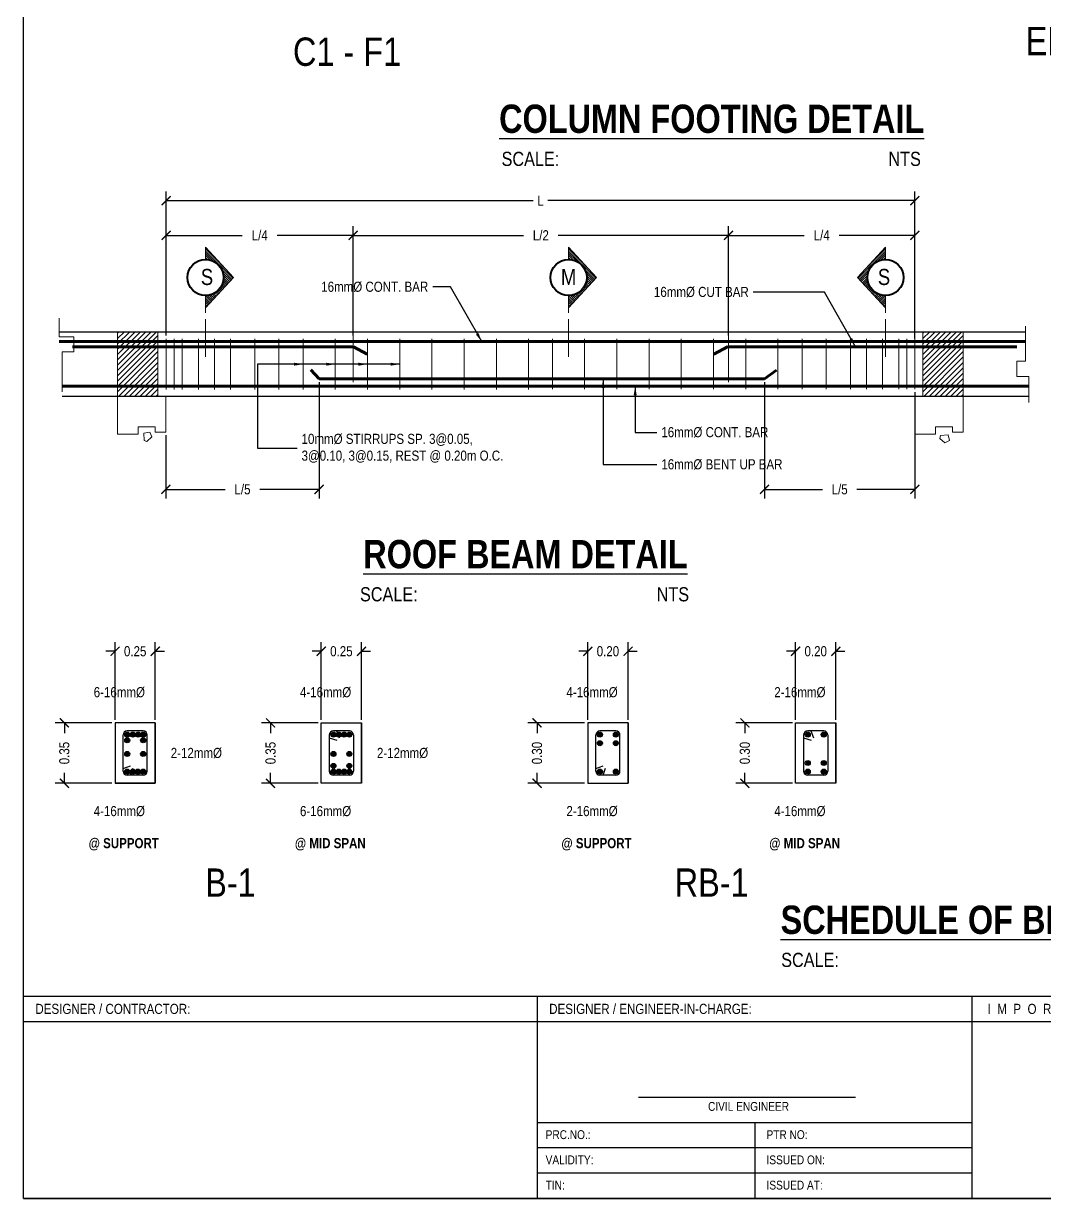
# Model space of a CAD drawing. Header units: inches. Extents: x 7263 to 7501, y 1317 to 1521.
# Drawn here: x 7343.21 to 7363.5, y 1421.63 to 1444.97 of the extents above; entities that cross this region are included whole.
import ezdxf

# ---------------------------------------------------------------- set-up
doc = ezdxf.new("R2010")
doc.units = ezdxf.units.IN
doc.header["$MEASUREMENT"] = 0
doc.linetypes.add('CENTER2', pattern=[1.125, 0.75, -0.125, 0.125, -0.125])
for name, color, linetype, lineweight in [('.13', 251, 'Continuous', 13), ('.15', 250, 'Continuous', 15), ('.18', 250, 'Continuous', 18), ('.25', 250, 'Continuous', 25), ('0.05', 250, 'Continuous', 5), ('0.13', 251, 'Continuous', 13), ('0.15', 251, 'Continuous', 15), ('0.25', 250, 'Continuous', 25), ('0.40', 250, 'Continuous', 40), ('dimline', 253, 'Continuous', 5), ('Mtext', 251, 'Continuous', 15)]:
    doc.layers.add(name, color=color, linetype=linetype, lineweight=lineweight)
for name, color, linetype in [('Layer1', 1, 'Continuous'), ('Layer2', 2, 'Continuous'), ('Layer3', 3, 'Continuous'), ('Layer6', 6, 'Continuous'), ('text', 7, 'Continuous')]:
    doc.layers.add(name, color=color, linetype=linetype)
doc.styles.get("Standard").update_dxf_attribs({"font": ''})
doc.styles.get('Standard').set_extended_font_data('Tw Cen MT Condensed')
doc.dimstyles.get("Standard").update_dxf_attribs({"dimtxt": 0.2, "dimasz": 0.18, "dimexe": 0.18, "dimexo": 0.0625, "dimgap": 0.09, "dimtad": 0, "dimzin": 0, "dimdsep": 46, "dimtxsty": 'Standard', "dimblk": 'ARCHTICK', "dimcen": 0.09, "dimclrd": 8, "dimclre": 8, "dimclrt": 2, "dimadec": 0, "dimazin": 0, "dimtfac": 1, "dimtofl": 0, "dimtmove": 0, "dimatfit": 3, "dimfxl": 1, "dimtolj": 1, "dimtzin": 0, "dimarcsym": 0})

# ---------------------------------------------------------------- blocks, each defined once
blk = doc.blocks.new('_ArchTick')
at = {"color": 0, "linetype": 'ByBlock', "const_width": 0.15}
blk.add_lwpolyline([(-0.5, -0.5), (0.5, 0.5)], dxfattribs=at)
blk = doc.blocks.new('*D96')
at = {"layer": 'Defpoints', "color": 0, "transparency": 16777216}
for p in [(7360.921, 1441.448), (7346.047, 1438.703), (7360.921, 1438.647)]:
    blk.add_point(p, dxfattribs=at)
at = {"layer": 'Layer6', "color": 8, "lineweight": -2, "transparency": 16777216}
for p, q in [((7346.047, 1438.766), (7346.047, 1441.628)), ((7360.921, 1438.71), (7360.921, 1441.628)), ((7346.047, 1441.448), (7353.337, 1441.448)), ((7360.921, 1441.448), (7353.631, 1441.448))]:
    blk.add_line(p, q, dxfattribs=at)
at = {"layer": 'Layer6', "color": 8, "lineweight": -2, "transparency": 16777216, "xscale": 0.18, "yscale": 0.18, "zscale": 0.18, "rotation": 180}
blk.add_blockref('_ArchTick', (7346.047, 1441.448), dxfattribs=at)
at = {"layer": 'Layer6', "color": 8, "lineweight": -2, "transparency": 16777216, "xscale": 0.18, "yscale": 0.18, "zscale": 0.18}
blk.add_blockref('_ArchTick', (7360.921, 1441.448), dxfattribs=at)
at = {"layer": 'Layer6', "color": 2, "transparency": 16777216, "insert": (7353.484, 1441.448), "char_height": 0.2, "attachment_point": 5}
blk.add_mtext('\\A1;L', dxfattribs=at)
blk = doc.blocks.new('*D97')
at = {"layer": 'Defpoints', "color": 0, "transparency": 16777216}
for p in [(7349.762, 1440.758), (7346.047, 1438.703), (7349.762, 1438.703)]:
    blk.add_point(p, dxfattribs=at)
at = {"layer": 'Layer6', "color": 8, "lineweight": -2, "transparency": 16777216}
for p, q in [((7346.047, 1438.766), (7346.047, 1440.938)), ((7349.762, 1438.766), (7349.762, 1440.938)), ((7346.047, 1440.758), (7347.557, 1440.758)), ((7349.762, 1440.758), (7348.252, 1440.758))]:
    blk.add_line(p, q, dxfattribs=at)
at = {"layer": 'Layer6', "color": 8, "lineweight": -2, "transparency": 16777216, "xscale": 0.18, "yscale": 0.18, "zscale": 0.18, "rotation": 180}
blk.add_blockref('_ArchTick', (7346.047, 1440.758), dxfattribs=at)
at = {"layer": 'Layer6', "color": 8, "lineweight": -2, "transparency": 16777216, "xscale": 0.18, "yscale": 0.18, "zscale": 0.18}
blk.add_blockref('_ArchTick', (7349.762, 1440.758), dxfattribs=at)
at = {"layer": 'Layer6', "color": 2, "transparency": 16777216, "insert": (7347.905, 1440.758), "char_height": 0.2, "attachment_point": 5}
blk.add_mtext('\\A1;L/4', dxfattribs=at)
blk = doc.blocks.new('*D98')
at = {"layer": 'Defpoints', "color": 0, "transparency": 16777216}
for p in [(7357.22, 1440.758), (7349.762, 1438.703), (7357.22, 1438.703)]:
    blk.add_point(p, dxfattribs=at)
at = {"layer": 'Layer6', "color": 8, "lineweight": -2, "transparency": 16777216}
for p, q in [((7349.762, 1438.766), (7349.762, 1440.938)), ((7357.22, 1438.766), (7357.22, 1440.938)), ((7349.762, 1440.758), (7353.149, 1440.758)), ((7357.22, 1440.758), (7353.833, 1440.758))]:
    blk.add_line(p, q, dxfattribs=at)
at = {"layer": 'Layer6', "color": 8, "lineweight": -2, "transparency": 16777216, "xscale": 0.18, "yscale": 0.18, "zscale": 0.18, "rotation": 180}
blk.add_blockref('_ArchTick', (7349.762, 1440.758), dxfattribs=at)
at = {"layer": 'Layer6', "color": 8, "lineweight": -2, "transparency": 16777216, "xscale": 0.18, "yscale": 0.18, "zscale": 0.18}
blk.add_blockref('_ArchTick', (7357.22, 1440.758), dxfattribs=at)
at = {"layer": 'Layer6', "color": 2, "transparency": 16777216, "insert": (7353.491, 1440.758), "char_height": 0.2, "attachment_point": 5}
blk.add_mtext('\\A1;L/2', dxfattribs=at)
blk = doc.blocks.new('*D99')
at = {"layer": 'Defpoints', "color": 0, "transparency": 16777216}
for p in [(7360.921, 1440.758), (7357.22, 1438.703), (7360.921, 1438.703)]:
    blk.add_point(p, dxfattribs=at)
at = {"layer": 'Layer6', "color": 8, "lineweight": -2, "transparency": 16777216}
for p, q in [((7357.22, 1438.766), (7357.22, 1440.938)), ((7360.921, 1438.766), (7360.921, 1440.938)), ((7357.22, 1440.758), (7358.723, 1440.758)), ((7360.921, 1440.758), (7359.417, 1440.758))]:
    blk.add_line(p, q, dxfattribs=at)
at = {"layer": 'Layer6', "color": 8, "lineweight": -2, "transparency": 16777216, "xscale": 0.18, "yscale": 0.18, "zscale": 0.18, "rotation": 180}
blk.add_blockref('_ArchTick', (7357.22, 1440.758), dxfattribs=at)
at = {"layer": 'Layer6', "color": 8, "lineweight": -2, "transparency": 16777216, "xscale": 0.18, "yscale": 0.18, "zscale": 0.18}
blk.add_blockref('_ArchTick', (7360.921, 1440.758), dxfattribs=at)
at = {"layer": 'Layer6', "color": 2, "transparency": 16777216, "insert": (7359.07, 1440.758), "char_height": 0.2, "attachment_point": 5}
blk.add_mtext('\\A1;L/4', dxfattribs=at)
blk = doc.blocks.new('*D100')
at = {"layer": 'Defpoints', "color": 0, "transparency": 16777216}
for p in [(7349.085, 1437.905), (7346.041, 1436.848), (7346.041, 1435.712)]:
    blk.add_point(p, dxfattribs=at)
at = {"layer": 'Layer6', "color": 8, "lineweight": -2, "transparency": 16777216}
for p, q in [((7349.085, 1437.843), (7349.085, 1435.532)), ((7346.041, 1436.786), (7346.041, 1435.532)), ((7346.041, 1435.712), (7347.22, 1435.712)), ((7349.085, 1435.712), (7347.905, 1435.712))]:
    blk.add_line(p, q, dxfattribs=at)
at = {"layer": 'Layer6', "color": 8, "lineweight": -2, "transparency": 16777216, "xscale": 0.18, "yscale": 0.18, "zscale": 0.18, "rotation": 180}
blk.add_blockref('_ArchTick', (7346.041, 1435.712), dxfattribs=at)
at = {"layer": 'Layer6', "color": 8, "lineweight": -2, "transparency": 16777216, "xscale": 0.18, "yscale": 0.18, "zscale": 0.18}
blk.add_blockref('_ArchTick', (7349.085, 1435.712), dxfattribs=at)
at = {"layer": 'Layer6', "color": 2, "transparency": 16777216, "insert": (7347.563, 1435.712), "char_height": 0.2, "attachment_point": 5}
blk.add_mtext('\\A1;L/5', dxfattribs=at)
blk = doc.blocks.new('*D101')
at = {"layer": 'Defpoints', "color": 0, "transparency": 16777216}
for p in [(7357.934, 1437.905), (7360.921, 1437.704), (7357.934, 1435.712)]:
    blk.add_point(p, dxfattribs=at)
at = {"layer": 'Layer6', "color": 8, "lineweight": -2, "transparency": 16777216}
for p, q in [((7357.934, 1437.843), (7357.934, 1435.532)), ((7360.921, 1437.641), (7360.921, 1435.532)), ((7357.934, 1435.712), (7359.085, 1435.712)), ((7360.921, 1435.712), (7359.77, 1435.712))]:
    blk.add_line(p, q, dxfattribs=at)
at = {"layer": 'Layer6', "color": 8, "lineweight": -2, "transparency": 16777216, "xscale": 0.18, "yscale": 0.18, "zscale": 0.18, "rotation": 180}
blk.add_blockref('_ArchTick', (7357.934, 1435.712), dxfattribs=at)
at = {"layer": 'Layer6', "color": 8, "lineweight": -2, "transparency": 16777216, "xscale": 0.18, "yscale": 0.18, "zscale": 0.18}
blk.add_blockref('_ArchTick', (7360.921, 1435.712), dxfattribs=at)
at = {"layer": 'Layer6', "color": 2, "transparency": 16777216, "insert": (7359.427, 1435.712), "char_height": 0.2, "attachment_point": 5}
blk.add_mtext('\\A1;L/5', dxfattribs=at)
blk = doc.blocks.new('*D108')
at = {"layer": 'Defpoints', "color": 0, "transparency": 16777216}
for p in [(7345.831, 1432.496), (7345.031, 1431.074), (7345.831, 1431.074)]:
    blk.add_point(p, dxfattribs=at)
at = {"layer": 'Layer6', "color": 8, "lineweight": -2, "transparency": 16777216}
for p, q in [((7345.031, 1431.136), (7345.031, 1432.676)), ((7345.831, 1431.136), (7345.831, 1432.676)), ((7345.031, 1432.496), (7344.851, 1432.496)), ((7345.831, 1432.496), (7346.011, 1432.496))]:
    blk.add_line(p, q, dxfattribs=at)
at = {"layer": 'Layer6', "color": 8, "lineweight": -2, "transparency": 16777216, "xscale": 0.18, "yscale": 0.18, "zscale": 0.18}
blk.add_blockref('_ArchTick', (7345.031, 1432.496), dxfattribs=at)
at = {"layer": 'Layer6', "color": 8, "lineweight": -2, "transparency": 16777216, "xscale": 0.18, "yscale": 0.18, "zscale": 0.18, "rotation": 180}
blk.add_blockref('_ArchTick', (7345.831, 1432.496), dxfattribs=at)
at = {"layer": 'Layer6', "color": 2, "transparency": 16777216, "insert": (7345.431, 1432.496), "char_height": 0.2, "attachment_point": 5}
blk.add_mtext('\\A1;0.25', dxfattribs=at)
blk = doc.blocks.new('*D109')
at = {"layer": 'Defpoints', "color": 0, "transparency": 16777216}
for p in [(7345.031, 1431.074), (7344.024, 1429.874), (7345.031, 1429.874)]:
    blk.add_point(p, dxfattribs=at)
at = {"layer": 'Layer6', "color": 8, "lineweight": -2, "transparency": 16777216}
for p, q in [((7344.968, 1431.074), (7343.844, 1431.074)), ((7344.024, 1431.074), (7344.024, 1430.868)), ((7344.968, 1429.874), (7343.844, 1429.874)), ((7344.024, 1429.874), (7344.024, 1430.079))]:
    blk.add_line(p, q, dxfattribs=at)
at = {"layer": 'Layer6', "color": 8, "lineweight": -2, "transparency": 16777216, "xscale": 0.18, "yscale": 0.18, "zscale": 0.18}
for p, rotation in [((7344.024, 1431.074), 90), ((7344.024, 1429.874), 270)]:
    blk.add_blockref('_ArchTick', p, dxfattribs=dict(at, rotation=rotation))
at = {"layer": 'Layer6', "color": 2, "transparency": 16777216, "insert": (7344.024, 1430.474), "char_height": 0.2, "attachment_point": 5, "rotation": 90}
blk.add_mtext('\\A1;0.35', dxfattribs=at)
blk = doc.blocks.new('*D111')
at = {"layer": 'Defpoints', "color": 0, "transparency": 16777216}
for p in [(7349.928, 1432.496), (7349.128, 1431.074), (7349.928, 1431.074)]:
    blk.add_point(p, dxfattribs=at)
at = {"layer": 'Layer6', "color": 8, "lineweight": -2, "transparency": 16777216}
for p, q in [((7349.128, 1431.136), (7349.128, 1432.676)), ((7349.928, 1431.136), (7349.928, 1432.676)), ((7349.128, 1432.496), (7348.948, 1432.496)), ((7349.928, 1432.496), (7350.108, 1432.496))]:
    blk.add_line(p, q, dxfattribs=at)
at = {"layer": 'Layer6', "color": 8, "lineweight": -2, "transparency": 16777216, "xscale": 0.18, "yscale": 0.18, "zscale": 0.18}
blk.add_blockref('_ArchTick', (7349.128, 1432.496), dxfattribs=at)
at = {"layer": 'Layer6', "color": 8, "lineweight": -2, "transparency": 16777216, "xscale": 0.18, "yscale": 0.18, "zscale": 0.18, "rotation": 180}
blk.add_blockref('_ArchTick', (7349.928, 1432.496), dxfattribs=at)
at = {"layer": 'Layer6', "color": 2, "transparency": 16777216, "insert": (7349.528, 1432.496), "char_height": 0.2, "attachment_point": 5}
blk.add_mtext('\\A1;0.25', dxfattribs=at)
blk = doc.blocks.new('*D110')
at = {"layer": 'Defpoints', "color": 0, "transparency": 16777216}
for p in [(7349.128, 1431.074), (7348.121, 1429.874), (7349.128, 1429.874)]:
    blk.add_point(p, dxfattribs=at)
at = {"layer": 'Layer6', "color": 8, "lineweight": -2, "transparency": 16777216}
for p, q in [((7349.066, 1431.074), (7347.941, 1431.074)), ((7348.121, 1431.074), (7348.121, 1430.868)), ((7349.066, 1429.874), (7347.941, 1429.874)), ((7348.121, 1429.874), (7348.121, 1430.079))]:
    blk.add_line(p, q, dxfattribs=at)
at = {"layer": 'Layer6', "color": 8, "lineweight": -2, "transparency": 16777216, "xscale": 0.18, "yscale": 0.18, "zscale": 0.18}
for p, rotation in [((7348.121, 1431.074), 90), ((7348.121, 1429.874), 270)]:
    blk.add_blockref('_ArchTick', p, dxfattribs=dict(at, rotation=rotation))
at = {"layer": 'Layer6', "color": 2, "transparency": 16777216, "insert": (7348.121, 1430.474), "char_height": 0.2, "attachment_point": 5, "rotation": 90}
blk.add_mtext('\\A1;0.35', dxfattribs=at)
blk = doc.blocks.new('*D112')
at = {"layer": 'Defpoints', "color": 0, "transparency": 16777216}
for p in [(7355.223, 1432.496), (7354.423, 1431.074), (7355.223, 1431.074)]:
    blk.add_point(p, dxfattribs=at)
at = {"layer": 'Layer6', "color": 8, "lineweight": -2, "transparency": 16777216}
for p, q in [((7354.423, 1431.136), (7354.423, 1432.676)), ((7355.223, 1431.136), (7355.223, 1432.676)), ((7354.423, 1432.496), (7354.243, 1432.496)), ((7355.223, 1432.496), (7355.403, 1432.496))]:
    blk.add_line(p, q, dxfattribs=at)
at = {"layer": 'Layer6', "color": 8, "lineweight": -2, "transparency": 16777216, "xscale": 0.18, "yscale": 0.18, "zscale": 0.18}
blk.add_blockref('_ArchTick', (7354.423, 1432.496), dxfattribs=at)
at = {"layer": 'Layer6', "color": 8, "lineweight": -2, "transparency": 16777216, "xscale": 0.18, "yscale": 0.18, "zscale": 0.18, "rotation": 180}
blk.add_blockref('_ArchTick', (7355.223, 1432.496), dxfattribs=at)
at = {"layer": 'Layer6', "color": 2, "transparency": 16777216, "insert": (7354.823, 1432.496), "char_height": 0.2, "attachment_point": 5}
blk.add_mtext('\\A1;0.20', dxfattribs=at)
blk = doc.blocks.new('*D113')
at = {"layer": 'Defpoints', "color": 0, "transparency": 16777216}
for p in [(7354.423, 1431.074), (7353.415, 1429.874), (7354.423, 1429.874)]:
    blk.add_point(p, dxfattribs=at)
at = {"layer": 'Layer6', "color": 8, "lineweight": -2, "transparency": 16777216}
for p, q in [((7354.36, 1431.074), (7353.235, 1431.074)), ((7353.415, 1431.074), (7353.415, 1430.868)), ((7354.36, 1429.874), (7353.235, 1429.874)), ((7353.415, 1429.874), (7353.415, 1430.079))]:
    blk.add_line(p, q, dxfattribs=at)
at = {"layer": 'Layer6', "color": 8, "lineweight": -2, "transparency": 16777216, "xscale": 0.18, "yscale": 0.18, "zscale": 0.18}
for p, rotation in [((7353.415, 1431.074), 90), ((7353.415, 1429.874), 270)]:
    blk.add_blockref('_ArchTick', p, dxfattribs=dict(at, rotation=rotation))
at = {"layer": 'Layer6', "color": 2, "transparency": 16777216, "insert": (7353.415, 1430.474), "char_height": 0.2, "attachment_point": 5, "rotation": 90}
blk.add_mtext('\\A1;0.30', dxfattribs=at)
blk = doc.blocks.new('*D114')
at = {"layer": 'Defpoints', "color": 0, "transparency": 16777216}
for p in [(7359.352, 1432.496), (7358.552, 1431.074), (7359.352, 1431.074)]:
    blk.add_point(p, dxfattribs=at)
at = {"layer": 'Layer6', "color": 8, "lineweight": -2, "transparency": 16777216}
for p, q in [((7358.552, 1431.136), (7358.552, 1432.676)), ((7359.352, 1431.136), (7359.352, 1432.676)), ((7358.552, 1432.496), (7358.372, 1432.496)), ((7359.352, 1432.496), (7359.532, 1432.496))]:
    blk.add_line(p, q, dxfattribs=at)
at = {"layer": 'Layer6', "color": 8, "lineweight": -2, "transparency": 16777216, "xscale": 0.18, "yscale": 0.18, "zscale": 0.18}
blk.add_blockref('_ArchTick', (7358.552, 1432.496), dxfattribs=at)
at = {"layer": 'Layer6', "color": 8, "lineweight": -2, "transparency": 16777216, "xscale": 0.18, "yscale": 0.18, "zscale": 0.18, "rotation": 180}
blk.add_blockref('_ArchTick', (7359.352, 1432.496), dxfattribs=at)
at = {"layer": 'Layer6', "color": 2, "transparency": 16777216, "insert": (7358.952, 1432.496), "char_height": 0.2, "attachment_point": 5}
blk.add_mtext('\\A1;0.20', dxfattribs=at)
blk = doc.blocks.new('*D115')
at = {"layer": 'Defpoints', "color": 0, "transparency": 16777216}
for p in [(7358.552, 1431.074), (7357.544, 1429.874), (7358.552, 1429.874)]:
    blk.add_point(p, dxfattribs=at)
at = {"layer": 'Layer6', "color": 8, "lineweight": -2, "transparency": 16777216}
for p, q in [((7358.489, 1431.074), (7357.364, 1431.074)), ((7357.544, 1431.074), (7357.544, 1430.868)), ((7358.489, 1429.874), (7357.364, 1429.874)), ((7357.544, 1429.874), (7357.544, 1430.079))]:
    blk.add_line(p, q, dxfattribs=at)
at = {"layer": 'Layer6', "color": 8, "lineweight": -2, "transparency": 16777216, "xscale": 0.18, "yscale": 0.18, "zscale": 0.18}
for p, rotation in [((7357.544, 1431.074), 90), ((7357.544, 1429.874), 270)]:
    blk.add_blockref('_ArchTick', p, dxfattribs=dict(at, rotation=rotation))
at = {"layer": 'Layer6', "color": 2, "transparency": 16777216, "insert": (7357.544, 1430.474), "char_height": 0.2, "attachment_point": 5, "rotation": 90}
blk.add_mtext('\\A1;0.30', dxfattribs=at)

msp = doc.modelspace()

# ---------------------------------------------------------------- hatches: boundary and pattern name
at = {"layer": '.13'}
h = msp.add_hatch(dxfattribs=at)
h.set_pattern_fill('ANSI31', color=256, scale=0.24, angle=-90, style=0)
h.set_pattern_definition([(315, (8793.365815, 1658.509034), (0.02121320344, 0.02121320344), [])])
edge = h.paths.add_edge_path()
edge.add_line((7346.828, 1439.561), (7346.828, 1439.321))
edge.add_line((7346.828, 1439.321), (7347.384, 1439.921))
edge.add_line((7347.384, 1439.921), (7346.828, 1440.521))
edge.add_line((7346.828, 1440.521), (7346.828, 1440.281))
edge.add_arc((7346.828, 1439.921), 0.36, -90, 90, ccw=False)
h = msp.add_hatch(dxfattribs=at)
h.set_pattern_fill('ANSI31', color=256, scale=0.24, angle=-90, style=0)
h.set_pattern_definition([(315, (8800.579664, 1658.509034), (0.02121320344, 0.02121320344), [])])
edge = h.paths.add_edge_path()
edge.add_line((7354.042, 1439.561), (7354.042, 1439.321))
edge.add_line((7354.042, 1439.321), (7354.598, 1439.921))
edge.add_line((7354.598, 1439.921), (7354.042, 1440.521))
edge.add_line((7354.042, 1440.521), (7354.042, 1440.281))
edge.add_arc((7354.042, 1439.921), 0.36, -90, 90, ccw=False)
h = msp.add_hatch(dxfattribs=at)
h.set_pattern_fill('ANSI31', color=256, scale=0.24, angle=-90, style=0)
h.set_pattern_definition([(225, (5913.800256, 1658.509034), (-0.02121320344, 0.02121320344), [])])
edge = h.paths.add_edge_path()
edge.add_line((7360.338, 1439.561), (7360.338, 1439.321))
edge.add_line((7360.338, 1439.321), (7359.782, 1439.921))
edge.add_line((7359.782, 1439.921), (7360.338, 1440.521))
edge.add_line((7360.338, 1440.521), (7360.338, 1440.281))
edge.add_arc((7360.338, 1439.921), 0.36, 450, 630)
at = {"layer": '0.05'}
h = msp.add_hatch(dxfattribs=at)
h.set_pattern_fill('ANSI31', color=0, scale=0.1, style=0)
h.set_pattern_definition([(45, (7323.64976, 3152.97491), (-0.008838834765, 0.008838834765), [])])
h.paths.add_polyline_path([(7345.316, 1430.841, 1), (7345.23, 1430.841, 1)])
h = msp.add_hatch(dxfattribs=at)
h.set_pattern_fill('ANSI31', color=0, scale=0.1, style=0)
h.set_pattern_definition([(45, (7323.759268, 3152.97491), (-0.008838834765, 0.008838834765), [])])
h.paths.add_polyline_path([(7345.426, 1430.841, 1), (7345.339, 1430.841, 1)])
h = msp.add_hatch(dxfattribs=at)
h.set_pattern_fill('ANSI31', color=0, scale=0.1, style=0)
h.set_pattern_definition([(45, (7323.864505, 3152.97491), (-0.008838834765, 0.008838834765), [])])
h.paths.add_polyline_path([(7345.531, 1430.841, 1), (7345.445, 1430.841, 1)])
h = msp.add_hatch(dxfattribs=at)
h.set_pattern_fill('ANSI31', color=0, scale=0.1, style=0)
h.set_pattern_definition([(45, (7323.72976, 3152.97491), (-0.008838834765, 0.008838834765), [])])
h.paths.add_polyline_path([(7345.545, 1430.841, -1), (7345.632, 1430.841, -1)])
h = msp.add_hatch(dxfattribs=at)
h.set_pattern_fill('ANSI31', color=0, scale=0.1, style=0)
h.set_pattern_definition([(45, (7327.7471, 3153.37491), (-0.008838834765, 0.008838834765), [])])
h.paths.add_polyline_path([(7349.414, 1430.841, 1), (7349.327, 1430.841, 1)])
h = msp.add_hatch(dxfattribs=at)
h.set_pattern_fill('ANSI31', color=0, scale=0.1, style=0)
h.set_pattern_definition([(45, (7327.620458, 3153.37491), (-0.008838834765, 0.008838834765), [])])
h.paths.add_polyline_path([(7349.436, 1430.841, -1), (7349.523, 1430.841, -1)])
h = msp.add_hatch(dxfattribs=at)
h.set_pattern_fill('ANSI31', color=0, scale=0.1, style=0)
h.set_pattern_definition([(45, (7327.725808, 3153.37491), (-0.008838834765, 0.008838834765), [])])
h.paths.add_polyline_path([(7349.541, 1430.841, -1), (7349.628, 1430.841, -1)])
h = msp.add_hatch(dxfattribs=at)
h.set_pattern_fill('ANSI31', color=0, scale=0.1, style=0)
h.set_pattern_definition([(45, (7327.8271, 3153.37491), (-0.008838834765, 0.008838834765), [])])
h.paths.add_polyline_path([(7349.643, 1430.841, -1), (7349.729, 1430.841, -1)])
h = msp.add_hatch(dxfattribs=at)
h.set_pattern_fill('ANSI31', color=0, scale=0.1, style=0)
h.set_pattern_definition([(45, (7333.041666, 3152.97491), (-0.008838834765, 0.008838834765), [])])
h.paths.add_polyline_path([(7354.708, 1430.841, 1), (7354.622, 1430.841, 1)])
h = msp.add_hatch(dxfattribs=at)
h.set_pattern_fill('ANSI31', color=0, scale=0.1, style=0)
h.set_pattern_definition([(45, (7333.121666, 3152.97491), (-0.008838834765, 0.008838834765), [])])
h.paths.add_polyline_path([(7354.937, 1430.841, -1), (7355.024, 1430.841, -1)])
h = msp.add_hatch(dxfattribs=at)
h.set_pattern_fill('ANSI31', color=0, scale=0.1, style=0)
h.set_pattern_definition([(45, (7337.170685, 3153.37491), (-0.008838834765, 0.008838834765), [])])
h.paths.add_polyline_path([(7358.837, 1430.841, 1), (7358.751, 1430.841, 1)])
h = msp.add_hatch(dxfattribs=at)
h.set_pattern_fill('ANSI31', color=0, scale=0.1, style=0)
h.set_pattern_definition([(45, (7337.250685, 3153.37491), (-0.008838834765, 0.008838834765), [])])
h.paths.add_polyline_path([(7359.066, 1430.841, -1), (7359.153, 1430.841, -1)])
h = msp.add_hatch(dxfattribs=at)
h.set_pattern_fill('ANSI31', color=0, scale=0.1, style=0)
h.set_pattern_definition([(45, (7323.64976, 3152.862832), (-0.008838834765, 0.008838834765), [])])
h.paths.add_polyline_path([(7345.316, 1430.729, 1), (7345.23, 1430.729, 1)])
h = msp.add_hatch(dxfattribs=at)
h.set_pattern_fill('ANSI31', color=0, scale=0.1, style=0)
h.set_pattern_definition([(45, (7323.72976, 3152.862832), (-0.008838834765, 0.008838834765), [])])
h.paths.add_polyline_path([(7345.545, 1430.729, -1), (7345.632, 1430.729, -1)])
h = msp.add_hatch(dxfattribs=at)
h.set_pattern_fill('ANSI31', color=0, scale=0.1, style=0)
h.set_pattern_definition([(45, (7333.041666, 3152.803822), (-0.008838834765, 0.008838834765), [])])
h.paths.add_polyline_path([(7354.708, 1430.67, 1), (7354.622, 1430.67, 1)])
h = msp.add_hatch(dxfattribs=at)
h.set_pattern_fill('ANSI31', color=0, scale=0.1, style=0)
h.set_pattern_definition([(45, (7333.121666, 3152.803822), (-0.008838834765, 0.008838834765), [])])
h.paths.add_polyline_path([(7354.937, 1430.67, -1), (7355.024, 1430.67, -1)])
h = msp.add_hatch(dxfattribs=at)
h.set_pattern_fill('ANSI31', color=0, scale=0.1, style=0)
h.set_pattern_definition([(45, (7323.64976, 3153.72586), (-0.008838834765, 0.008838834765), [])])
h.paths.add_polyline_path([(7345.316, 1430.457, -1), (7345.23, 1430.457, -1)])
h = msp.add_hatch(dxfattribs=at)
h.set_pattern_fill('ANSI31', color=0, scale=0.1, style=0)
h.set_pattern_definition([(45, (7323.72976, 3153.72586), (-0.008838834765, 0.008838834765), [])])
h.paths.add_polyline_path([(7345.545, 1430.457, 1), (7345.632, 1430.457, 1)])
h = msp.add_hatch(dxfattribs=at)
h.set_pattern_fill('ANSI31', color=0, scale=0.1, style=0)
h.set_pattern_definition([(45, (7327.7471, 3153.72586), (-0.008838834765, 0.008838834765), [])])
h.paths.add_polyline_path([(7349.414, 1430.457, -1), (7349.327, 1430.457, -1)])
h = msp.add_hatch(dxfattribs=at)
h.set_pattern_fill('ANSI31', color=0, scale=0.1, style=0)
h.set_pattern_definition([(45, (7327.8271, 3153.72586), (-0.008838834765, 0.008838834765), [])])
h.paths.add_polyline_path([(7349.643, 1430.457, 1), (7349.729, 1430.457, 1)])
h = msp.add_hatch(dxfattribs=at)
h.set_pattern_fill('ANSI31', color=0, scale=0.1, style=0)
h.set_pattern_definition([(45, (7323.64976, 3153.37491), (-0.008838834765, 0.008838834765), [])])
h.paths.add_polyline_path([(7345.316, 1430.106, -1), (7345.23, 1430.106, -1)])
h = msp.add_hatch(dxfattribs=at)
h.set_pattern_fill('ANSI31', color=0, scale=0.1, style=0)
h.set_pattern_definition([(45, (7323.527035, 3153.37491), (-0.008838834765, 0.008838834765), [])])
h.paths.add_polyline_path([(7345.343, 1430.106, 1), (7345.429, 1430.106, 1)])
h = msp.add_hatch(dxfattribs=at)
h.set_pattern_fill('ANSI31', color=0, scale=0.1, style=0)
h.set_pattern_definition([(45, (7323.62745, 3153.37491), (-0.008838834765, 0.008838834765), [])])
h.paths.add_polyline_path([(7345.443, 1430.106, 1), (7345.53, 1430.106, 1)])
h = msp.add_hatch(dxfattribs=at)
h.set_pattern_fill('ANSI31', color=0, scale=0.1, style=0)
h.set_pattern_definition([(45, (7323.72976, 3153.37491), (-0.008838834765, 0.008838834765), [])])
h.paths.add_polyline_path([(7345.545, 1430.106, 1), (7345.632, 1430.106, 1)])
h = msp.add_hatch(dxfattribs=at)
h.set_pattern_fill('ANSI31', color=0, scale=0.1, style=0)
h.set_pattern_definition([(45, (7327.7471, 3152.646578), (-0.008838834765, 0.008838834765), [])])
h.paths.add_polyline_path([(7349.414, 1430.22, -1), (7349.327, 1430.22, -1)])
h = msp.add_hatch(dxfattribs=at)
h.set_pattern_fill('ANSI31', color=0, scale=0.1, style=0)
h.set_pattern_definition([(45, (7327.7471, 3152.97491), (-0.008838834765, 0.008838834765), [])])
h.paths.add_polyline_path([(7349.414, 1430.106, -1), (7349.327, 1430.106, -1)])
h = msp.add_hatch(dxfattribs=at)
h.set_pattern_fill('ANSI31', color=0, scale=0.1, style=0)
h.set_pattern_definition([(45, (7327.619637, 3152.97491), (-0.008838834765, 0.008838834765), [])])
h.paths.add_polyline_path([(7349.435, 1430.106, 1), (7349.522, 1430.106, 1)])
h = msp.add_hatch(dxfattribs=at)
h.set_pattern_fill('ANSI31', color=0, scale=0.1, style=0)
h.set_pattern_definition([(45, (7327.724714, 3152.97491), (-0.008838834765, 0.008838834765), [])])
h.paths.add_polyline_path([(7349.54, 1430.106, 1), (7349.627, 1430.106, 1)])
h = msp.add_hatch(dxfattribs=at)
h.set_pattern_fill('ANSI31', color=0, scale=0.1, style=0)
h.set_pattern_definition([(45, (7327.8271, 3152.646578), (-0.008838834765, 0.008838834765), [])])
h.paths.add_polyline_path([(7349.643, 1430.22, 1), (7349.729, 1430.22, 1)])
h = msp.add_hatch(dxfattribs=at)
h.set_pattern_fill('ANSI31', color=0, scale=0.1, style=0)
h.set_pattern_definition([(45, (7327.8271, 3152.97491), (-0.008838834765, 0.008838834765), [])])
h.paths.add_polyline_path([(7349.643, 1430.106, 1), (7349.729, 1430.106, 1)])
h = msp.add_hatch(dxfattribs=at)
h.set_pattern_fill('ANSI31', color=0, scale=0.1, style=0)
h.set_pattern_definition([(45, (7333.041666, 3153.37491), (-0.008838834765, 0.008838834765), [])])
h.paths.add_polyline_path([(7354.708, 1430.106, -1), (7354.622, 1430.106, -1)])
h = msp.add_hatch(dxfattribs=at)
h.set_pattern_fill('ANSI31', color=0, scale=0.1, style=0)
h.set_pattern_definition([(45, (7333.121666, 3153.37491), (-0.008838834765, 0.008838834765), [])])
h.paths.add_polyline_path([(7354.937, 1430.106, 1), (7355.024, 1430.106, 1)])
h = msp.add_hatch(dxfattribs=at)
h.set_pattern_fill('ANSI31', color=0, scale=0.1, style=0)
h.set_pattern_definition([(45, (7337.170685, 3152.703822), (-0.008838834765, 0.008838834765), [])])
h.paths.add_polyline_path([(7358.837, 1430.277, -1), (7358.751, 1430.277, -1)])
h = msp.add_hatch(dxfattribs=at)
h.set_pattern_fill('ANSI31', color=0, scale=0.1, style=0)
h.set_pattern_definition([(45, (7337.170685, 3152.97491), (-0.008838834765, 0.008838834765), [])])
h.paths.add_polyline_path([(7358.837, 1430.106, -1), (7358.751, 1430.106, -1)])
h = msp.add_hatch(dxfattribs=at)
h.set_pattern_fill('ANSI31', color=0, scale=0.1, style=0)
h.set_pattern_definition([(45, (7337.250685, 3152.703822), (-0.008838834765, 0.008838834765), [])])
h.paths.add_polyline_path([(7359.066, 1430.277, 1), (7359.153, 1430.277, 1)])
h = msp.add_hatch(dxfattribs=at)
h.set_pattern_fill('ANSI31', color=0, scale=0.1, style=0)
h.set_pattern_definition([(45, (7337.250685, 3152.97491), (-0.008838834765, 0.008838834765), [])])
h.paths.add_polyline_path([(7359.066, 1430.106, 1), (7359.153, 1430.106, 1)])
at = {"layer": '0.13', "ltscale": 0.5}
h = msp.add_hatch(dxfattribs=at)
h.set_pattern_fill('ANSI31', color=256, scale=0.6, style=0)
h.set_pattern_definition([(45, (7078.017675, 2287.56595), (-0.0530330086, 0.0530330086), [])])
h.paths.add_polyline_path([(7345.881, 1438.707), (7345.081, 1438.707), (7345.081, 1437.762), (7345.881, 1437.762)])
h.paths.add_polyline_path([(7345.881, 1438.807), (7345.081, 1438.807), (7345.081, 1438.707), (7345.881, 1438.707)])
h.paths.add_polyline_path([(7345.881, 1438.845), (7345.081, 1438.845), (7345.081, 1438.807), (7345.881, 1438.807)])
h.paths.add_polyline_path([(7345.881, 1437.762), (7345.081, 1437.762), (7345.081, 1437.565), (7345.881, 1437.565)])
h = msp.add_hatch(dxfattribs=at)
h.set_pattern_fill('ANSI31', color=256, scale=0.6, style=0)
h.set_pattern_definition([(45, (7094.017675, 2287.56595), (-0.0530330086, 0.0530330086), [])])
h.paths.add_polyline_path([(7361.881, 1438.707), (7361.081, 1438.707), (7361.081, 1437.762), (7361.881, 1437.762)])
h.paths.add_polyline_path([(7361.881, 1438.807), (7361.081, 1438.807), (7361.081, 1438.707), (7361.881, 1438.707)])
h.paths.add_polyline_path([(7361.881, 1438.845), (7361.081, 1438.845), (7361.081, 1438.807), (7361.881, 1438.807)])
h.paths.add_polyline_path([(7361.881, 1437.762), (7361.081, 1437.762), (7361.081, 1437.565), (7361.881, 1437.565)])

# ---------------------------------------------------------------- linework, layer by layer
at = {"layer": '.13'}
for points in [[(7345.607, 1436.681), (7345.603, 1436.829), (7345.72, 1436.847), (7345.759, 1436.756), (7345.665, 1436.663), (7345.607, 1436.681)], [(7361.432, 1436.781), (7361.58, 1436.796), (7361.607, 1436.681), (7361.519, 1436.635), (7361.419, 1436.722), (7361.432, 1436.781)]]:
    msp.add_lwpolyline(points, dxfattribs=at)
at = {"layer": '.15', "color": 1}
for p, q in [((7346.828, 1439.321), (7346.828, 1439.561)), ((7354.042, 1439.321), (7354.042, 1439.561)), ((7360.338, 1439.321), (7360.338, 1439.561))]:
    msp.add_line(p, q, dxfattribs=at)
at = {"layer": '.15', "color": 1, "linetype": 'CENTER2'}
for p, q in [((7346.828, 1438.345), (7346.828, 1439.321)), ((7354.042, 1438.345), (7354.042, 1439.321)), ((7360.338, 1438.345), (7360.338, 1439.321))]:
    msp.add_line(p, q, dxfattribs=at)
at = {"layer": '.18'}
for p, q in [((7346.828, 1440.281), (7346.828, 1440.521)), ((7354.042, 1440.281), (7354.042, 1440.521)), ((7360.338, 1440.281), (7360.338, 1440.521)), ((7346.828, 1439.561), (7346.828, 1439.321)), ((7354.042, 1439.561), (7354.042, 1439.321)), ((7360.338, 1439.561), (7360.338, 1439.321))]:
    msp.add_line(p, q, dxfattribs=at)
at = {"layer": '.25', "color": 1}
for p, q in [((7347.384, 1439.921), (7346.828, 1440.521)), ((7354.598, 1439.921), (7354.042, 1440.521)), ((7359.782, 1439.921), (7360.338, 1440.521)), ((7347.384, 1439.921), (7346.828, 1439.321)), ((7354.598, 1439.921), (7354.042, 1439.321)), ((7359.782, 1439.921), (7360.338, 1439.321))]:
    msp.add_line(p, q, dxfattribs=at)
at = {"layer": '.25', "color": 0, "ltscale": 0.5}
for p, q in [((7343.92, 1438.845), (7363.12, 1438.845)), ((7343.983, 1437.565), (7363.183, 1437.565))]:
    msp.add_line(p, q, dxfattribs=at)
at = {"layer": '.25', "ltscale": 0.5}
msp.add_line((7345.481, 1437.565), (7361.481, 1437.565), dxfattribs=at)
at = {"layer": '.25', "color": 0, "lineweight": 30}
for centre in [(7345.273, 1430.841), (7345.383, 1430.841), (7345.488, 1430.841), (7345.589, 1430.841), (7349.37, 1430.841), (7349.479, 1430.841), (7349.585, 1430.841), (7349.686, 1430.841), (7354.665, 1430.841), (7354.981, 1430.841), (7358.794, 1430.841), (7359.11, 1430.841), (7345.273, 1430.729), (7345.589, 1430.729), (7354.665, 1430.67), (7354.981, 1430.67), (7345.273, 1430.457), (7345.589, 1430.457), (7349.37, 1430.457), (7349.686, 1430.457), (7345.273, 1430.106), (7345.386, 1430.106), (7345.486, 1430.106), (7345.589, 1430.106), (7349.37, 1430.22), (7349.37, 1430.106), (7349.478, 1430.106), (7349.584, 1430.106), (7349.686, 1430.22), (7349.686, 1430.106), (7354.665, 1430.106), (7354.981, 1430.106), (7358.794, 1430.277), (7358.794, 1430.106), (7359.11, 1430.277), (7359.11, 1430.106)]:
    msp.add_circle(centre, 0.05, dxfattribs=at)
at = {"layer": '0.15', "color": 0, "ltscale": 0.5}
for p, q in [((7343.92, 1439.113), (7343.92, 1438.742)), ((7343.92, 1438.742), (7344.211, 1438.742)), ((7344.211, 1438.742), (7344.211, 1438.442)), ((7344.211, 1438.442), (7343.982, 1438.442)), ((7343.982, 1438.442), (7343.982, 1437.653))]:
    msp.add_line(p, q, dxfattribs=at)
at = {"layer": '0.15', "ltscale": 0.5}
for p, q in [((7363.12, 1438.953), (7363.12, 1438.262)), ((7363.12, 1438.262), (7362.95, 1438.262)), ((7362.95, 1438.262), (7362.95, 1437.956)), ((7362.95, 1437.956), (7363.183, 1437.956)), ((7363.183, 1437.956), (7363.183, 1437.435)), ((7363.183, 1437.956), (7363.183, 1437.435)), ((7345.492, 1436.812), (7345.492, 1436.957)), ((7345.492, 1436.957), (7345.83, 1436.957)), ((7345.83, 1436.957), (7345.83, 1436.848)), ((7361.332, 1436.812), (7361.332, 1436.957)), ((7361.332, 1436.957), (7361.67, 1436.957)), ((7361.67, 1436.957), (7361.67, 1436.848)), ((7345.081, 1436.812), (7345.492, 1436.812)), ((7345.83, 1436.848), (7346.041, 1436.848)), ((7360.921, 1436.812), (7361.332, 1436.812)), ((7361.67, 1436.848), (7361.881, 1436.848))]:
    msp.add_line(p, q, dxfattribs=at)
for points in [[(7345.081, 1438.845), (7345.881, 1438.845), (7345.881, 1437.565), (7345.081, 1437.565)], [(7361.081, 1438.845), (7361.881, 1438.845), (7361.881, 1437.565), (7361.081, 1437.565)]]:
    msp.add_lwpolyline(points, close=True, dxfattribs=at)
at = {"layer": '0.25', "color": 0}
for p, q in [((7345.831, 1431.074), (7345.831, 1429.874)), ((7349.928, 1429.874), (7349.928, 1431.074)), ((7355.223, 1431.074), (7355.223, 1429.874)), ((7359.352, 1429.874), (7359.352, 1431.074)), ((7345.191, 1430.114), (7345.191, 1430.834)), ((7345.591, 1430.914), (7345.271, 1430.914)), ((7345.671, 1430.114), (7345.671, 1430.834)), ((7349.288, 1430.834), (7349.288, 1430.114)), ((7349.688, 1430.914), (7349.368, 1430.914)), ((7349.433, 1430.914), (7349.482, 1430.776)), ((7349.768, 1430.834), (7349.768, 1430.114)), ((7354.583, 1430.114), (7354.583, 1430.834)), ((7354.983, 1430.914), (7354.663, 1430.914)), ((7355.063, 1430.114), (7355.063, 1430.834)), ((7358.712, 1430.834), (7358.712, 1430.114)), ((7359.112, 1430.914), (7358.792, 1430.914)), ((7358.857, 1430.914), (7358.906, 1430.776)), ((7359.192, 1430.834), (7359.192, 1430.114)), ((7349.288, 1430.78), (7349.436, 1430.728)), ((7358.712, 1430.78), (7358.859, 1430.728)), ((7345.191, 1430.167), (7345.339, 1430.219)), ((7345.336, 1430.034), (7345.385, 1430.172)), ((7354.583, 1430.167), (7354.73, 1430.219)), ((7354.728, 1430.034), (7354.777, 1430.172)), ((7345.831, 1429.874), (7345.031, 1429.874)), ((7345.591, 1430.034), (7345.271, 1430.034)), ((7349.688, 1430.034), (7349.368, 1430.034)), ((7354.983, 1430.034), (7354.663, 1430.034)), ((7359.112, 1430.034), (7358.792, 1430.034))]:
    msp.add_line(p, q, dxfattribs=at)
for points in [[(7345.031, 1429.874), (7345.831, 1429.874), (7345.831, 1431.074), (7345.031, 1431.074)], [(7349.128, 1431.074), (7349.928, 1431.074), (7349.928, 1429.874), (7349.128, 1429.874)], [(7354.423, 1429.874), (7355.223, 1429.874), (7355.223, 1431.074), (7354.423, 1431.074)], [(7358.552, 1431.074), (7359.352, 1431.074), (7359.352, 1429.874), (7358.552, 1429.874)]]:
    msp.add_lwpolyline(points, close=True, dxfattribs=at)
for centre, start, end in [((7345.271, 1430.834), 90, 180), ((7345.591, 1430.834), 0, 90), ((7349.368, 1430.834), 90, 180), ((7349.688, 1430.834), 0, 90), ((7354.663, 1430.834), 90, 180), ((7354.983, 1430.834), 0, 90), ((7358.792, 1430.834), 90, 180), ((7359.112, 1430.834), 0, 90), ((7345.271, 1430.114), 180, 270), ((7345.591, 1430.114), 270, 0), ((7349.368, 1430.114), 180, 270), ((7349.688, 1430.114), 270, 0), ((7354.663, 1430.114), 180, 270), ((7354.983, 1430.114), 270, 0), ((7358.792, 1430.114), 180, 270), ((7359.112, 1430.114), 270, 0)]:
    msp.add_arc(centre, 0.08, start, end, dxfattribs=at)
at = {"layer": '0.40', "color": 1}
for centre in [(7346.828, 1439.921), (7354.042, 1439.921), (7360.338, 1439.921)]:
    msp.add_circle(centre, 0.36, dxfattribs=at)
at = {"layer": 'dimline', "ltscale": 0.5}
for p, q in [((7360.921, 1439.535), (7360.921, 1441.448)), ((7349.762, 1437.84), (7349.762, 1440.838)), ((7349.762, 1437.84), (7349.762, 1440.838)), ((7357.22, 1437.84), (7357.22, 1440.838)), ((7357.22, 1437.84), (7357.22, 1440.838)), ((7360.921, 1437.94), (7360.921, 1440.838))]:
    msp.add_line(p, q, dxfattribs=at)
at = {"layer": 'Layer1', "color": 0, "linetype": 'ByBlock', "lineweight": 18, "ltscale": 0.5}
for p, q in [((7345.881, 1438.845), (7345.081, 1438.845)), ((7346.047, 1437.696), (7346.047, 1438.703)), ((7346.207, 1437.696), (7346.207, 1438.703)), ((7346.367, 1437.696), (7346.367, 1438.703)), ((7346.687, 1437.696), (7346.687, 1438.703)), ((7347.007, 1437.696), (7347.007, 1438.703)), ((7347.327, 1437.696), (7347.327, 1438.703)), ((7347.807, 1437.696), (7347.807, 1438.703)), ((7348.287, 1437.696), (7348.287, 1438.703)), ((7348.767, 1437.696), (7348.767, 1438.703)), ((7349.407, 1437.696), (7349.407, 1438.703)), ((7350.047, 1437.696), (7350.047, 1438.703)), ((7350.687, 1437.696), (7350.687, 1438.703)), ((7351.327, 1437.696), (7351.327, 1438.703)), ((7351.967, 1437.696), (7351.967, 1438.703)), ((7352.607, 1437.696), (7352.607, 1438.703)), ((7353.247, 1437.696), (7353.247, 1438.703)), ((7353.721, 1437.704), (7353.721, 1438.703)), ((7354.361, 1437.704), (7354.361, 1438.703)), ((7355.001, 1437.704), (7355.001, 1438.703)), ((7355.641, 1437.704), (7355.641, 1438.703)), ((7356.281, 1437.704), (7356.281, 1438.703)), ((7356.921, 1437.704), (7356.921, 1438.703)), ((7357.561, 1437.704), (7357.561, 1438.703)), ((7358.201, 1437.704), (7358.201, 1438.703)), ((7358.201, 1437.704), (7358.201, 1438.703)), ((7358.681, 1437.704), (7358.681, 1438.703)), ((7359.161, 1437.704), (7359.161, 1438.703)), ((7359.641, 1437.704), (7359.641, 1438.703)), ((7359.961, 1437.704), (7359.961, 1438.703)), ((7360.281, 1437.704), (7360.281, 1438.703)), ((7360.601, 1437.704), (7360.601, 1438.703)), ((7360.761, 1437.704), (7360.761, 1438.703)), ((7360.921, 1437.704), (7360.921, 1438.703)), ((7345.081, 1437.565), (7345.881, 1437.565)), ((7345.081, 1437.565), (7345.081, 1436.812)), ((7346.041, 1437.565), (7346.041, 1436.848)), ((7360.921, 1437.565), (7360.921, 1436.812)), ((7361.081, 1437.565), (7361.881, 1437.565)), ((7361.881, 1437.565), (7361.881, 1436.848))]:
    msp.add_line(p, q, dxfattribs=at)
at = {"layer": 'Layer1', "color": 0, "linetype": 'ByBlock', "lineweight": 60, "ltscale": 0.5}
for p, q in [((7343.92, 1438.647), (7363.12, 1438.647)), ((7344.186, 1438.547), (7349.769, 1438.547)), ((7349.769, 1438.547), (7350.037, 1438.395)), ((7357.198, 1438.547), (7356.93, 1438.395)), ((7362.95, 1438.547), (7357.198, 1438.547)), ((7349.085, 1437.905), (7348.922, 1438.09)), ((7357.934, 1437.905), (7358.173, 1438.079)), ((7349.085, 1437.905), (7357.934, 1437.905)), ((7343.983, 1437.762), (7363.183, 1437.762))]:
    msp.add_line(p, q, dxfattribs=at)
at = {"layer": 'Layer1', "color": 0, "linetype": 'ByBlock', "lineweight": 9, "ltscale": 0.5}
msp.add_line((7360.921, 1437.704), (7360.921, 1438.703), dxfattribs=at)
at = {"layer": 'Layer2'}
msp.add_line((7359.74, 1423.632), (7355.429, 1423.632), dxfattribs=at)
at = {"layer": 'Layer3'}
for p, q in [((7353.42, 1425.642), (7353.42, 1421.626)), ((7362.05, 1425.642), (7362.05, 1421.626)), ((7343.212, 1425.14), (7413.187, 1425.14)), ((7362.05, 1423.13), (7353.427, 1423.13)), ((7357.739, 1423.13), (7357.739, 1422.127)), ((7362.05, 1422.629), (7353.427, 1422.629)), ((7362.05, 1422.127), (7353.427, 1422.127)), ((7357.739, 1422.127), (7357.739, 1421.626))]:
    msp.add_line(p, q, dxfattribs=at)
at = {"layer": 'Layer6'}
for p, q in [((7343.212, 1425.642), (7413.187, 1425.642)), ((7343.212, 1421.626), (7413.187, 1421.626))]:
    msp.add_line(p, q, dxfattribs=at)
msp.add_lwpolyline([(7413.187, 1421.626), (7343.212, 1421.626), (7343.212, 1467.606), (7413.187, 1467.606)], close=True, dxfattribs=at)

# ---------------------------------------------------------------- texts
at = {"layer": 'Layer3', "char_height": 0.5625, "attachment_point": 1}
for s, heights, insert in [('\\pi6.82146;{\\fArial Narrow|b0|i0|c0|p34;ELEVATION}', [0], (7356.3, 1444.899)), ('\\pi7.5783;{\\fArial Narrow|b0|i0|c0|p34;C1 - F1}', [0], (7340.988, 1444.688)), ('\\pi4.37865;{\\fArial Narrow|b1|i0|c0|p34;\\LCOLUMN FOOTING DETAIL\\P\\pi4.42786;\\fArial Narrow|b0|i0|c0|p34;\\H0.5x;\\lSCALE:                                                                         NTS}', [0], (7348.283, 1443.356)), ('\\pi5.38931;{\\fArial Narrow|b1|i0|c0|p34;\\LROOF BEAM DETAIL\\P\\pi5.3238;\\fArial Narrow|b0|i0|c0|p34;\\H0.5x;\\lSCALE:                                                     NTS}', [0], (7344.574, 1434.707)), ('\\pi8.15961;{\\fArial Narrow|b0|i0|c0|p34;B-1}', [0.565], (7338.663, 1428.182)), ('\\pi7.92804;{\\fArial Narrow|b0|i0|c0|p34;RB-1}', [0.565], (7348.223, 1428.182)), ('\\pi5.04341;{\\fArial Narrow|b1|i0|c0|p34;\\LSCHEDULE OF BEAMS\\P\\pi5.05502;\\fArial Narrow|b0|i0|c0|p34;\\H0.5x;\\lSCALE:                                                           NTS}', [0], (7353.211, 1427.444))]:
    msp.add_mtext_dynamic_manual_height_columns(s, width=17.1549, gutter_width=1, heights=heights, dxfattribs=dict(at, insert=insert))
at = {"layer": 'Layer6', "color": 2, "char_height": 0.2}
for s, insert, attachment_point in [('16mm%%C CONT. BAR', (7351.253, 1439.734), 6), ('16mm%%C CUT BAR', (7357.621, 1439.631), 6), ('16mm%%C CONT. BAR', (7355.885, 1436.845), 4), ('10mm%%C STIRRUPS SP. 3@0.05,\\P3@0.10, 3@0.15, REST @ 0.20m O.C.', (7348.737, 1436.529), 4), ('16mm%%C BENT UP BAR', (7355.885, 1436.207), 4), ('6-16mm%%C', (7344.607, 1431.68), 4), ('4-16mm%%C', (7348.705, 1431.68), 4), ('4-16mm%%C', (7353.999, 1431.68), 4), ('2-16mm%%C', (7358.128, 1431.68), 4), ('2-12mm%%C', (7346.137, 1430.473), 4), ('2-12mm%%C', (7350.234, 1430.473), 4), ('4-16mm%%C', (7344.607, 1429.318), 4), ('6-16mm%%C', (7348.705, 1429.318), 4), ('2-16mm%%C', (7353.999, 1429.318), 4), ('4-16mm%%C', (7358.128, 1429.318), 4), ('{\\fTw Cen MT Condensed|b1|i0|c0|p34;@ SUPPORT}', (7344.507, 1428.662), 4), ('{\\fTw Cen MT Condensed|b1|i0|c0|p34;@ MID SPAN}', (7348.604, 1428.662), 4), ('{\\fTw Cen MT Condensed|b1|i0|c0|p34;@ SUPPORT}', (7353.899, 1428.662), 4), ('{\\fTw Cen MT Condensed|b1|i0|c0|p34;@ MID SPAN}', (7358.028, 1428.662), 4)]:
    msp.add_mtext(s, dxfattribs=dict(at, insert=insert, attachment_point=attachment_point))
at = {"layer": 'Mtext', "char_height": 0.32}
for s, insert, attachment_point in [('S', (7346.98, 1440.092), 3), ('M', (7354.194, 1440.092), 3), ('S', (7360.186, 1440.092), 1)]:
    msp.add_mtext_dynamic_manual_height_columns(s, width=0.4235, gutter_width=1, heights=[0], dxfattribs=dict(at, insert=insert, attachment_point=attachment_point))
at = {"layer": 'text', "attachment_point": 1}
for s, insert, char_height in [('DESIGNER / CONTRACTOR:', (7343.448, 1425.493), 0.20079), ('DESIGNER / ENGINEER-IN-CHARGE:', (7353.656, 1425.493), 0.20079), ('CIVIL ENGINEER', (7356.812, 1423.543), 0.17554), ('PRC.NO.:', (7353.586, 1422.982), 0.1755), ('PTR NO:', (7357.974, 1422.982), 0.1755), ('VALIDITY:', (7353.586, 1422.481), 0.1755), ('ISSUED ON:', (7357.974, 1422.481), 0.1755), ('TIN:', (7353.586, 1421.979), 0.1755), ('ISSUED AT:', (7357.974, 1421.979), 0.1755)]:
    msp.add_mtext(s, dxfattribs=dict(at, insert=insert, char_height=char_height))
at = {"layer": 'text', "lineweight": 30, "insert": (7362.367, 1425.493), "char_height": 0.20079, "attachment_point": 1}
msp.add_mtext('I  M  P  O  R  T  A  N  T :', dxfattribs=at)

# ---------------------------------------------------------------- dimensions: what is measured, and where the dimension line sits
at = {"layer": 'Layer6'}
for base, p1, p2, text, picture, middle in [((7360.921, 1441.448), (7346.047, 1438.703), (7360.921, 1438.647), 'L', '*D96', (7353.484, 1441.448)), ((7349.762, 1440.758), (7346.047, 1438.703), (7349.762, 1438.703), 'L/4', '*D97', (7347.905, 1440.758)), ((7357.22, 1440.758), (7349.762, 1438.703), (7357.22, 1438.703), 'L/2', '*D98', (7353.491, 1440.758)), ((7360.921, 1440.758), (7357.22, 1438.703), (7360.921, 1438.703), 'L/4', '*D99', (7359.07, 1440.758)), ((7346.041, 1435.712), (7349.085, 1437.905), (7346.041, 1436.848), 'L/5', '*D100', (7347.563, 1435.712)), ((7357.934, 1435.712), (7360.921, 1437.704), (7357.934, 1437.905), 'L/5', '*D101', (7359.427, 1435.712)), ((7345.831, 1432.496), (7345.031, 1431.074), (7345.831, 1431.074), '0.25', '*D108', (7345.431, 1432.496)), ((7349.928, 1432.496), (7349.128, 1431.074), (7349.928, 1431.074), '0.25', '*D111', (7349.528, 1432.496)), ((7355.223, 1432.496), (7354.423, 1431.074), (7355.223, 1431.074), '0.20', '*D112', (7354.823, 1432.496)), ((7359.352, 1432.496), (7358.552, 1431.074), (7359.352, 1431.074), '0.20', '*D114', (7358.952, 1432.496))]:
    dim = msp.add_linear_dim(base=base, p1=p1, p2=p2, text=text, dimstyle='Standard', override={"dimpost": 'M'}, dxfattribs=at)
    dim.commit()
    dim.dimension.update_dxf_attribs({"geometry": picture, "text_midpoint": middle})
for base, p1, p2, text, picture, middle in [((7344.024, 1429.874), (7345.031, 1431.074), (7345.031, 1429.874), '0.35', '*D109', (7344.024, 1430.474)), ((7348.121, 1429.874), (7349.128, 1431.074), (7349.128, 1429.874), '0.35', '*D110', (7348.121, 1430.474)), ((7353.415, 1429.874), (7354.423, 1431.074), (7354.423, 1429.874), '0.30', '*D113', (7353.415, 1430.474)), ((7357.544, 1429.874), (7358.552, 1431.074), (7358.552, 1429.874), '0.30', '*D115', (7357.544, 1430.474))]:
    dim = msp.add_linear_dim(base=base, p1=p1, p2=p2, angle=90, text=text, dimstyle='Standard', override={"dimpost": 'M'}, dxfattribs=at)
    dim.commit()
    dim.dimension.update_dxf_attribs({"geometry": picture, "text_midpoint": middle})

# ---------------------------------------------------------------- leaders
at = {"layer": 'Layer6', "annotation_type": 0, "has_hookline": 1}
for points, hookline_direction, text_width in [([(7352.316, 1438.647), (7351.693, 1439.734), (7351.343, 1439.734)], 1, 2.886), ([(7359.739, 1438.547), (7359.129, 1439.631), (7357.711, 1439.631)], 1, 2.581), ([(7350.687, 1438.199), (7347.862, 1438.199), (7347.862, 1436.529), (7348.647, 1436.529)], 0, 5.638), ([(7350.047, 1438.199), (7347.862, 1438.199), (7347.862, 1436.529), (7348.647, 1436.529)], 0, 0.181), ([(7349.407, 1438.199), (7347.862, 1438.199), (7347.862, 1436.529), (7348.647, 1436.529)], 0, 0.181), ([(7348.767, 1438.199), (7347.862, 1438.199), (7347.862, 1436.529), (7348.647, 1436.529)], 0, 0.181), ([(7354.727, 1437.905), (7354.727, 1436.207), (7355.795, 1436.207)], 0, 3.352), ([(7355.365, 1437.762), (7355.365, 1436.845), (7355.795, 1436.845)], 0, 2.886)]:
    msp.add_leader(points, dimstyle='Standard', dxfattribs=dict(at, hookline_direction=hookline_direction, text_width=text_width))

doc.saveas('drawing.dxf')
